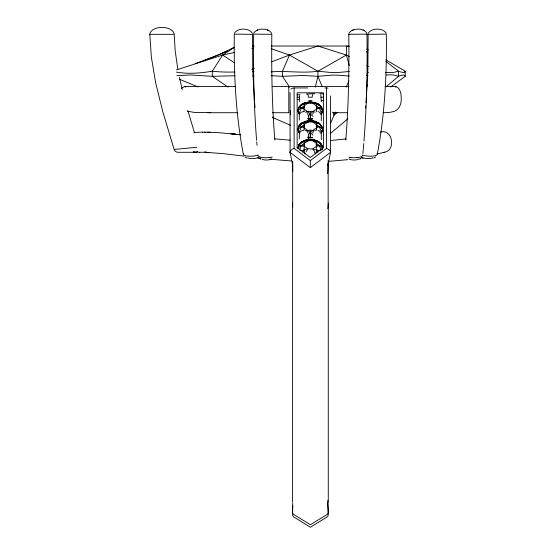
<?xml version="1.0" encoding="UTF-8"?>
<svg xmlns="http://www.w3.org/2000/svg" width="555" height="555" viewBox="0 0 555 555"><rect width="100%" height="100%" fill="white"/><g stroke="black" fill="none" stroke-linecap="round" stroke-linejoin="round"><path stroke-width="0.83" d="M288.794 112.658L288.794 86.434L288.794 87.093M292.638 162.233L292.686 206.314M303.557 122.357C299.665 122.912 296.113 129.273 299.596 132.936L299.596 133.242C295.69 128.663 300.588 122.371 305.652 121.739L305.652 121.205L303.911 122.613L304.362 124.348L304.091 129.919M298.167 110.688C298.146 107.025 301.407 104.375 304.577 103.223L304.577 102.918C299.901 104.069 295.995 109.952 299.596 114.184L298.687 112.984L298.167 110.154L307.845 103.209L310.307 102.044L312.777 103.209L322.455 110.154L321.026 114.496L322.226 112.152L322.399 109.453L321.532 106.969L314.962 102.453L310.314 102.044L305.652 102.453L303.911 103.861L304.362 105.596L304.001 111.902M303.557 141.102C301.018 141.476 297.848 144.973 298.167 148.185C298.201 144.175 302.017 141.241 305.652 140.484L305.652 139.957L303.911 141.365C305.41 145.479 302.704 149.947 305.16 153.86M307.935 137.217L312.687 137.453L310.307 137.765L310.307 130.113L306.27 130.626M307.935 118.472L312.687 118.708L310.307 119.02L310.307 111.368M315.462 153.86C317.911 149.947 315.205 145.479 316.711 141.365L314.962 139.957L314.962 140.484C318.799 141.254 322.92 144.598 322.399 148.879C323.038 144.848 319.597 141.56 316.045 140.415L316.045 140.72M316.53 129.919L316.26 124.348L316.711 122.613L314.962 121.205L314.962 121.739C320.034 122.371 324.932 128.663 321.026 133.242L321.026 132.936C324.508 129.273 320.957 122.912 317.065 122.357M316.621 111.902L316.26 105.596L316.711 103.861L318.903 104.264L321.026 106.338L322.455 110.688M321.296 139.652L321.296 133.956M321.296 120.9L321.296 115.204M321.296 101.731L320.832 94.822M254.454 100.871L252.747 70.027L252.511 34.327L234.3 34.126C233.731 74.321 235.792 114.677 243.326 154.228M274.836 140.02C271.95 104.86 271.43 69.562 271.832 34.306L253.628 34.146C253.233 69.548 253.746 104.992 256.611 140.29M321.532 107.504C319.985 104.694 316.815 103.327 313.839 102.599L310.307 102.044A12.148 8.332 0 0 0 299.52 114.233M314.962 121.739L313.839 121.039L310.307 120.796A12.148 8.332 0 0 0 299.52 132.978M314.962 140.484L313.839 139.791L310.307 139.541A12.148 8.332 0 0 0 298.215 148.65M349.317 65.559L346.355 55.042L346.618 46.03L349.074 46.738M292.645 161.304L292.783 171.231M292.735 505.48L292.582 511.245A65.67 64.845 0 0 0 292.645 512.771A2.255 2.227 0 0 0 292.797 513.479L293.567 514.409L310.411 524.69L327.256 514.409L328.026 513.479A2.255 2.227 0 0 0 328.178 512.771A65.67 64.845 0 0 0 328.241 511.245L327.748 500.513M292.735 503.198L292.582 513.632A65.67 65.67 0 0 0 292.645 515.179A2.255 2.255 0 0 0 292.797 515.893L293.567 516.837L310.411 527.25L327.256 516.837L328.026 515.893A2.255 2.255 0 0 0 328.178 515.179A65.67 65.67 0 0 0 328.241 513.632L327.748 502.768M345.786 140.02C348.665 104.86 349.185 69.562 348.79 34.306L366.994 34.146C367.396 69.826 366.862 105.54 363.948 141.116M366.029 102.571L367.875 70.027L368.111 34.327L386.322 34.126C386.89 74.321 384.83 114.677 377.296 154.228M363.31 148.678L363.733 143.634M362.887 153.513L363.241 149.482M328.137 206.314L328.185 163.26M365.495 108.211L365.731 105.845M327.693 173.687L328.178 161.304A4.058 2.851 0 0 0 328.04 160.666M149.815 33.723C152.368 25.308 171.557 25.364 174.18 33.723M328.137 164.162L330.551 152.375L330.551 95.925M299.582 95.599L299.325 101.731M322.226 149.42L322.399 148.573M315.268 87.211L317.911 76.319L317.911 71.22L346.355 55.042L349.379 56.624M312.465 114.351L313.589 112.54M312.465 133.096L313.589 131.292M312.208 96.459L312.826 94.558M368.18 33.46C371.122 27.695 383.151 27.639 386.245 33.293M348.838 33.487C351.815 27.833 363.782 27.549 366.917 33.258M234.37 33.293C237.464 27.639 249.5 27.695 252.442 33.46M253.704 33.258C256.84 27.549 268.807 27.833 271.784 33.487M305.978 151.883L307.345 149.906M299.083 113.872L301.268 108.253L304.362 107.288M299.083 132.617L301.268 126.998L304.362 124.348L310.307 120.796L314.192 121.136M299.395 150.107L301.268 145.75L304.362 143.1L310.307 139.541L314.192 139.888M346.355 55.042L317.911 46.03L289.46 55.042L282.481 71.22L282.481 76.319L289.537 87.059M330.627 123.113L335.407 112.082M346.195 87.184L348.887 80.974M405.046 71.893L405.101 71.775A52.947 7.555 36.4 0 0 405.199 71.22L385.933 59.85M228.05 87.079L212.294 76.319L212.294 71.22L222.638 55.042L234.467 47.383M302.593 152.181L303.911 150.134C309.412 147.151 315.129 150.003 320.728 150.717M404.983 72.004L403.374 72.538L400.224 71.831A47.57 6.785 36.4 0 1 398.573 71.22L385.829 61.307M308.309 115.912C312.104 111.867 316.211 108.641 321.532 106.969M308.309 134.657C312.104 130.619 316.211 127.386 321.532 125.714C316.149 120.636 308.358 121.6 301.719 123.016L301.719 123.543M361.416 157.884L361.902 157.301M337.239 112.346L334.054 115.204L332.736 112.027M366.529 86.039L367.798 84.894M300.9 112.401L304.098 111.312M300.9 131.153L304.098 130.064M395.396 87.093C397.63 85.838 399.739 89.855 400.412 91.915C400.974 93.76 401.161 95.703 401.203 97.624C401.723 103.535 399.295 110.584 392.683 111.735A22.186 22.172 -90 0 1 390.533 112.207L389.568 112.36A36.817 36.797 90 0 1 387.133 112.603L383.207 112.714M330.752 133.165L347.888 118.805M386.065 86.802L398.573 76.319A46.891 6.896 -37.7 0 1 400.224 75.681L403.589 74.932L405.101 75.737A52.191 7.673 -37.7 0 1 405.199 76.319L390.671 87.038M181.284 88.46L184.732 86.434L235.174 86.434M323.468 147.554L310.307 157.481L297.154 147.554M290.064 92.609L290.064 152.375L310.307 167.659L310.307 160.582L326.506 148.358L326.506 87.933L324.8 87.933M310.307 167.659L330.551 152.375M375.679 156.989L373.73 158.064M312.777 148.865L316.26 146.471L319.354 145.75L321.532 144.466C316.142 139.388 308.337 140.373 301.719 141.761L301.719 142.295M299.083 107.504L299.083 106.969C303.842 102.495 310.717 102.619 316.711 103.861M299.083 126.249L299.083 125.714L303.911 122.613M299.083 145.001L299.083 144.466L303.911 141.365M359.987 158.966L360.923 158.369L359.543 159.181M205.537 59.982L221.577 53.682L234.307 47.175M221.577 53.682L227.328 50.984L213.557 56.832L195.249 63.582M305.652 121.205L304.577 121.975M251.901 69.389L254.294 68.473M271.881 61.758L289.46 55.042L317.911 71.22L330.641 72.469A73.808 51.705 8.9 0 0 337.537 72.559L349.282 71.505M257.624 29.977L256.424 30.421M304.577 103.223L309.114 102.28L313.839 102.599M305.652 121.739L309.114 121.025L313.839 121.344M305.652 140.484L310.314 139.541A12.148 8.332 0 0 1 322.406 148.65M366.994 34.146L366.55 34.223M176.511 69.895L222.638 55.042L234.349 52.468M305.486 112.131L307.845 111.368L312.777 111.368L315.136 112.131M304.362 126.034L301.268 126.998L298.167 128.899L298.167 129.433M304.362 144.786L301.268 145.75L298.167 147.651L298.222 148.573M353.396 29.921L352.071 30.296M384.247 152.271L378.101 153.777M251.921 48.604L253.593 48.236M303.911 103.861L301.719 104.264L301.719 104.798M315.198 130.3L316.517 130.064M212.294 71.22C200.452 73.191 188.242 74.217 176.344 72.094M193.889 132.478L202.339 132.111M299.083 113.338L300.692 113.102M299.083 132.083L300.692 131.854M346.119 138.91L330.308 140.54M300.692 150.599L303.911 150.134M321.102 114.233A12.148 8.332 0 0 0 310.307 102.071L306.776 102.599M321.102 132.978A12.148 8.332 0 0 0 310.307 120.823L306.776 121.344M309.114 139.471L306.776 140.096M271.027 75.702L282.481 76.319L302.857 75.473L317.911 76.319L330.641 75.216A78.248 51.337 -7.8 0 1 337.53 75.14L349.282 76.07M347.707 159.68L328.837 161.345M196.838 147.276L174.152 149.455L162.823 111.77L155.775 83.326L151.342 57.075L149.801 34.32M176.899 75.674L190.462 74.974L212.294 76.319L234.994 75.757M317.911 71.22C302.308 73.51 286.63 70.527 271.027 71.9M384.039 152.23C396.006 151.314 393.044 128.323 380.418 132.111M210.789 112.381L195.887 112.512A66.489 66.454 90 0 1 194.042 112.36L187.534 111.25M306.429 121.136L310.307 120.796L312.777 121.954L322.455 128.899L322.455 129.433M306.429 139.888L310.307 139.541L312.777 140.706L322.455 147.651L322.455 148.185M386.238 74.96L389.638 74.807A51.865 22.228 -32.4 0 1 394.792 75.223L398.573 76.319L398.573 71.22L392.905 72.594L385.447 72.511M310.307 139.853L313.839 140.096M252.587 75.952L254.01 75.875M194.951 152.292L195.089 152.285A4.051 4.051 0 0 0 197.677 151.369M194.784 152.299L178.009 152.285A4.051 4.051 0 0 1 174.145 149.455M149.815 34.32L174.194 34.32L175.207 50.977L177.787 68.848M252.636 46.03L254.322 46.03M271.388 46.03L349.15 46.03M272.137 86.434L348.984 86.434M366.404 86.434L367.611 86.434M385.066 86.434L396.152 86.434M290.973 89.022A4.051 2.948 0 0 1 294.115 87.933L307.754 87.933M297.154 97.208L299.7 97.208M308.185 97.208L312.43 97.208M320.922 97.208L323.468 97.208M207.487 112.72L237.693 112.72M272.429 112.72L288.794 112.72M333.069 112.714L347.326 112.714M310.307 130.113L314.352 130.626M199.196 152.306L201.382 152.292A29.373 29.366 -14.3 0 0 206.113 151.904M204.587 132.097L218.136 132.624L236.159 134.31L230.741 133.7M207.563 132.159L210.088 132.222M366.633 75.286L368.083 75.341M206.64 152.396L209.159 152.472L204.913 152.313L222.118 153.52L243.825 156.094M254.01 71.713L252.345 71.616M290.237 140.172L274.593 138.847M291.271 160.971L269.903 159.216M349.345 34.403L348.797 34.334M368.631 34.396L368.111 34.327M231.393 133.776L240.752 134.83M257.319 157.793L260.621 158.182M307.935 118.708L310.307 119.02M307.935 137.453L310.307 137.765M205.412 132.381L204.781 132.305A34.778 34.701 2.7 0 0 202.339 132.166M319.923 113.102L321.532 113.338L321.532 113.872M319.125 131.736L321.532 132.083L321.532 132.617M193.882 151.897L193.286 151.792M316.711 122.613L318.903 123.016L318.903 123.543M316.711 141.365L318.903 141.761L318.903 142.295M268.551 30.296L267.226 29.921M366.3 51.719L367.944 52.198M316.26 107.288L319.354 108.253L321.532 113.338M316.26 126.034L319.354 126.998L321.532 132.083M316.26 144.786L319.354 145.75L321.22 150.107M362.602 158.029L361.256 157.391L363.435 158.293M271.707 48.847L289.46 55.042M364.198 30.421L362.991 29.977M246.892 158.064L244.935 156.989M179.584 79.303L197.962 86.92M272.436 117.417L290.536 125.305M317.987 111.458L319.722 112.401M317.987 130.203L319.25 130.737M314.962 121.205L316.045 121.975M318.903 104.798L318.903 104.264L316.045 103.223M305.423 130.3L306.526 130.848M366.765 65.698L368.277 66.489M366.813 49.166L368.277 49.95M299.083 106.969C304.764 108.607 308.76 112.429 312.971 116.397M299.083 125.714C304.764 127.352 308.76 131.181 312.971 135.143M299.083 144.466L301.268 145.75L304.362 146.471L307.845 148.865M184.732 86.434L185.8 87.093M222.638 55.042L234.154 62.659M310.307 160.582L294.115 148.358L294.115 87.933M307.033 112.54L307.949 113.567M307.033 131.292L308.157 133.096M313.471 150.037L314.394 151.071L314.858 153.104M316.711 150.134L318.029 152.181M272.942 116.945L273.865 118.395M307.671 114.281L308.587 115.738M317.911 76.319L322.191 86.635M307.789 94.558L308.413 96.459M194.541 132.922L187.805 110.487M182.227 89.549L179.445 77.332M290.064 152.375L292.485 164.162A3.975 2.65 -32.6 0 0 292.776 165.217M255.043 107.427L254.592 102.571M256.743 141.955L257.027 145.313M290.369 110.452L290.543 114.788M292.381 161.56L292.485 164.162M328.269 203.054L328.269 502.192M310.307 114.455L310.307 118.486M310.307 133.207L310.307 137.238M405.199 71.22L405.199 76.319M323.468 147.692L323.468 92.789L297.154 92.789L297.154 147.692M321.532 125.714L321.532 126.249M321.532 144.466L321.532 145.001M314.962 102.453L314.962 102.987M310.307 101.822L310.307 103.202M310.307 120.567L310.307 121.954M310.307 139.319L310.307 140.706M308.413 115.606L308.413 121.295M308.413 134.352L308.413 140.047M305.652 102.453L305.652 102.987M299.325 115.204L299.325 120.088M299.325 133.956L299.325 138.833M292.547 203.116L292.547 502.192M328.081 206.314A25.509 16.379 0 0 1 327.727 208.631M292.776 206.897A26.134 16.782 0 0 1 292.735 206.314M326.506 87.933A4.051 2.948 0 0 1 327.998 88.141M326.513 148.435A4.211 2.858 29.4 0 1 330.648 152.396M328.088 164.148A3.975 2.65 32.6 0 1 327.714 165.411M289.967 152.396A4.211 2.858 -29.4 0 1 294.108 148.435M298.167 148.296A12.148 8.332 0 0 1 310.856 139.978A12.148 8.332 0 0 1 322.406 149.045M299.52 133.38A12.148 8.332 0 0 1 310.307 121.219A12.148 8.332 0 0 1 321.102 133.38M312.521 137.744A12.148 8.332 0 0 1 308.101 137.744M312.521 137.349A12.148 8.332 0 0 1 308.101 137.349M313.651 102.793A12.148 8.332 0 0 1 321.102 114.628M312.521 118.992A12.148 8.332 0 0 1 308.101 118.992M299.52 114.628A12.148 8.332 0 0 1 306.971 102.793M312.521 118.597A12.148 8.332 0 0 1 308.101 118.597M307.748 139.839A4.558 3.122 0 0 1 307.969 140.117M199.196 152.216A36.699 36.616 1 0 1 193.889 151.869M368.458 72.344A64.755 40.605 26.1 0 1 367.306 72.407M234.987 71.99A155.206 93.552 -24.2 0 1 212.287 71.241M257.048 157.877A5.03 1.096 0 0 1 252.372 158.536A5.03 1.096 0 0 1 247.78 157.849M271.652 158.987A5.016 1.346 -2 0 1 266.442 160A5.016 1.346 -2 0 1 262.029 159.014M258.019 155.643A9.102 2.948 -3.3 0 0 263.68 157.675A9.248 3.094 -2.3 0 0 270.514 157.349M272.248 157.065A9.116 3.073 -2.3 0 1 270.625 157.433M258.304 155.06A9.123 2.574 -4.7 0 1 247.488 156.08A9.123 2.574 -4.7 0 1 243.68 153.478M372.835 157.849A5.03 1.096 0 0 1 368.249 158.536A5.03 1.096 0 0 1 363.574 157.877M377.06 153.631A9.123 2.574 4.7 0 1 372.821 156.108A9.123 2.574 4.7 0 1 362.151 155.005M358.592 159.014A5.016 1.346 2 0 1 354.18 160A5.016 1.346 2 0 1 348.97 158.987M362.686 155.372A9.102 2.948 3.3 0 1 356.941 157.675M356.886 157.627A9.248 3.094 2.3 0 1 350.108 157.349M349.997 157.433A9.116 3.073 2.3 0 1 349.033 157.231M323.468 100.413A108.398 74.37 0 0 1 321.838 100.483M311.959 100.51A108.398 74.37 0 0 1 308.656 100.379M298.784 99.574A108.398 74.37 0 0 1 297.154 99.38M297.154 94.94A112.471 81.828 0 0 1 300.109 94.593M306.353 94.066A112.471 81.828 0 0 1 314.692 93.746M319.916 93.781A112.471 81.828 0 0 1 323.468 93.906M258.651 157.731L258.019 158.029L258.644 157.738M260.628 158.966L259.698 158.369L260.628 158.966"/></g></svg>
